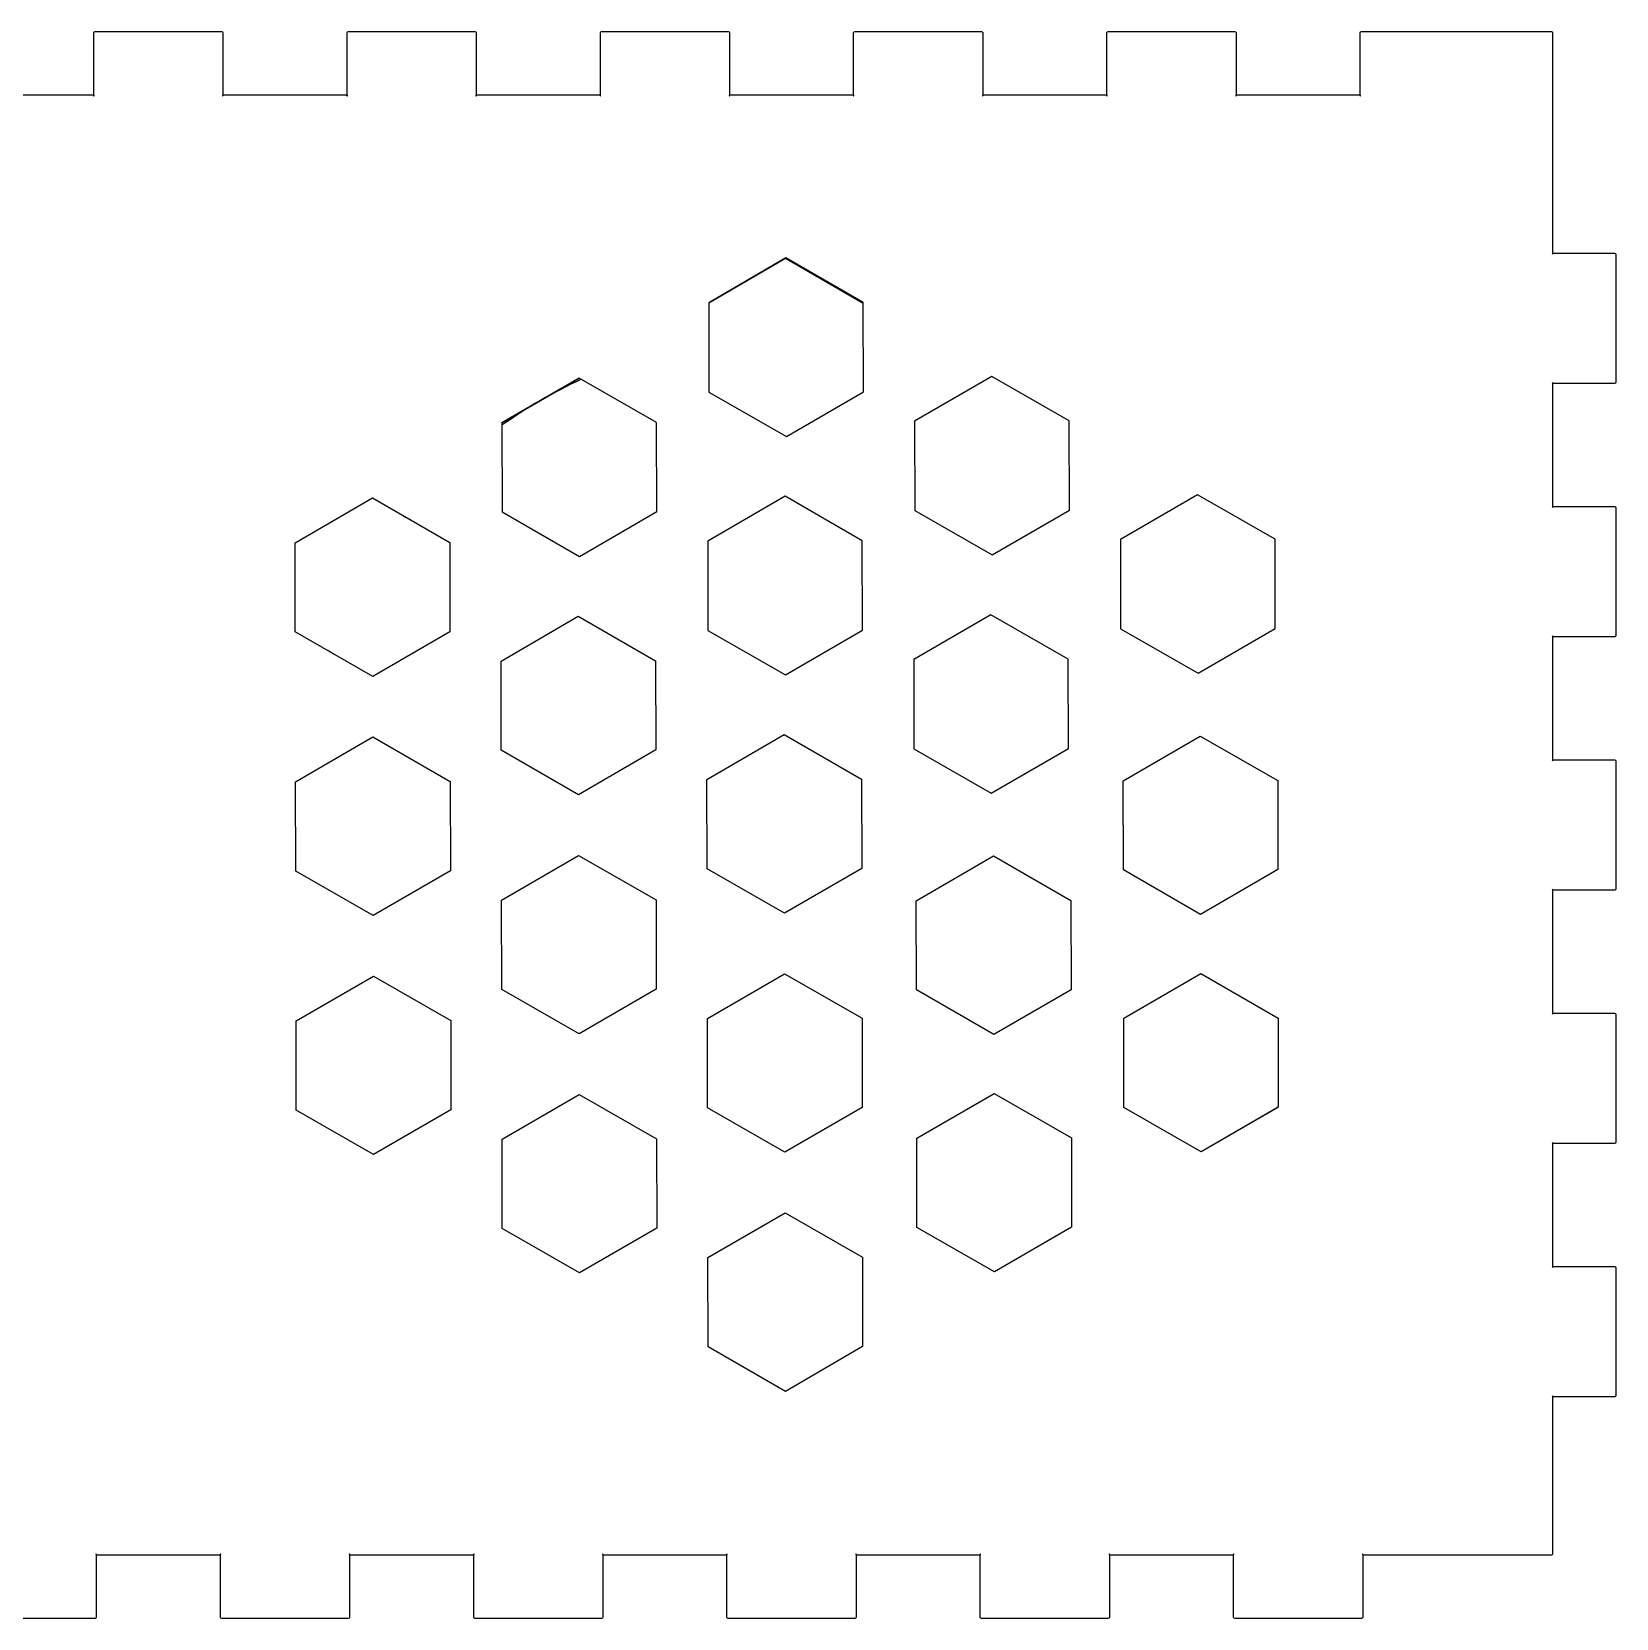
# Model space of a CAD drawing. Header units: millimetres. Extents: x 10 to 620, y 8 to 435.
# Drawn here: x 412.3 to 512.4, y 22.2 to 122.4 of the extents above; entities that cross this region are included whole.
import ezdxf

# ---------------------------------------------------------------- set-up
doc = ezdxf.new("R2010")
doc.units = ezdxf.units.MM
doc.linetypes.add('CENTERX2', pattern=[20.32, 12.7, -2.54, 2.54, -2.54])

msp = doc.modelspace()

# ---------------------------------------------------------------- linework, layer by layer
at = {"color": 7, "linetype": 'Continuous'}
for p, q in [((416.23, 122.37), (416.2, 122.32)), ((416.23, 122.37), (416.2, 122.32)), ((416.2, 122.32), (416.2, 122.3)), ((416.2, 122.32), (416.2, 122.3)), ((416.2, 122.3), (416.2, 118.4)), ((416.2, 122.3), (416.2, 118.4)), ((416.28, 122.4), (416.23, 122.37)), ((416.28, 122.4), (416.23, 122.37)), ((416.3, 122.4), (416.28, 122.4)), ((416.3, 122.4), (416.28, 122.4)), ((424.3, 122.4), (416.3, 122.4)), ((424.3, 122.4), (416.3, 122.4)), ((424.32, 122.4), (424.3, 122.4)), ((424.32, 122.4), (424.3, 122.4)), ((424.37, 122.37), (424.32, 122.4)), ((424.37, 122.37), (424.32, 122.4)), ((424.4, 122.32), (424.37, 122.37)), ((424.4, 122.32), (424.37, 122.37)), ((424.4, 122.3), (424.4, 122.32)), ((424.4, 122.3), (424.4, 122.32)), ((424.4, 118.4), (424.4, 122.3)), ((424.4, 118.4), (424.4, 122.3)), ((432.23, 122.37), (432.2, 122.32)), ((432.23, 122.37), (432.2, 122.32)), ((432.2, 122.32), (432.2, 122.3)), ((432.2, 122.32), (432.2, 122.3)), ((432.2, 122.3), (432.2, 118.4)), ((432.2, 122.3), (432.2, 118.4)), ((432.28, 122.4), (432.23, 122.37)), ((432.28, 122.4), (432.23, 122.37)), ((432.3, 122.4), (432.28, 122.4)), ((432.3, 122.4), (432.28, 122.4)), ((440.3, 122.4), (432.3, 122.4)), ((440.3, 122.4), (432.3, 122.4)), ((440.32, 122.4), (440.3, 122.4)), ((440.32, 122.4), (440.3, 122.4)), ((440.37, 122.37), (440.32, 122.4)), ((440.37, 122.37), (440.32, 122.4)), ((440.4, 122.32), (440.37, 122.37)), ((440.4, 122.32), (440.37, 122.37)), ((440.4, 122.3), (440.4, 122.32)), ((440.4, 122.3), (440.4, 122.32)), ((440.4, 118.4), (440.4, 122.3)), ((440.4, 118.4), (440.4, 122.3)), ((448.23, 122.37), (448.2, 122.32)), ((448.23, 122.37), (448.2, 122.32)), ((448.2, 122.32), (448.2, 122.3)), ((448.2, 122.32), (448.2, 122.3)), ((448.2, 122.3), (448.2, 118.4)), ((448.2, 122.3), (448.2, 118.4)), ((448.28, 122.4), (448.23, 122.37)), ((448.28, 122.4), (448.23, 122.37)), ((448.3, 122.4), (448.28, 122.4)), ((448.3, 122.4), (448.28, 122.4)), ((456.3, 122.4), (448.3, 122.4)), ((456.3, 122.4), (448.3, 122.4)), ((456.32, 122.4), (456.3, 122.4)), ((456.32, 122.4), (456.3, 122.4)), ((456.37, 122.37), (456.32, 122.4)), ((456.37, 122.37), (456.32, 122.4)), ((456.4, 122.32), (456.37, 122.37)), ((456.4, 122.32), (456.37, 122.37)), ((456.4, 122.3), (456.4, 122.32)), ((456.4, 122.3), (456.4, 122.32)), ((456.4, 118.4), (456.4, 122.3)), ((456.4, 118.4), (456.4, 122.3)), ((464.23, 122.37), (464.2, 122.32)), ((464.23, 122.37), (464.2, 122.32)), ((464.2, 122.32), (464.2, 122.3)), ((464.2, 122.32), (464.2, 122.3)), ((464.2, 122.3), (464.2, 118.4)), ((464.2, 122.3), (464.2, 118.4)), ((464.28, 122.4), (464.23, 122.37)), ((464.28, 122.4), (464.23, 122.37)), ((464.3, 122.4), (464.28, 122.4)), ((464.3, 122.4), (464.28, 122.4)), ((472.3, 122.4), (464.3, 122.4)), ((472.3, 122.4), (464.3, 122.4)), ((472.32, 122.4), (472.3, 122.4)), ((472.32, 122.4), (472.3, 122.4)), ((472.37, 122.37), (472.32, 122.4)), ((472.37, 122.37), (472.32, 122.4)), ((472.4, 122.32), (472.37, 122.37)), ((472.4, 122.32), (472.37, 122.37)), ((472.4, 122.3), (472.4, 122.32)), ((472.4, 122.3), (472.4, 122.32)), ((472.4, 118.4), (472.4, 122.3)), ((472.4, 118.4), (472.4, 122.3)), ((480.23, 122.37), (480.2, 122.32)), ((480.23, 122.37), (480.2, 122.32)), ((480.2, 122.32), (480.2, 122.3)), ((480.2, 122.32), (480.2, 122.3)), ((480.2, 122.3), (480.2, 118.4)), ((480.2, 122.3), (480.2, 118.4)), ((480.28, 122.4), (480.23, 122.37)), ((480.28, 122.4), (480.23, 122.37)), ((480.3, 122.4), (480.28, 122.4)), ((480.3, 122.4), (480.28, 122.4)), ((488.3, 122.4), (480.3, 122.4)), ((488.3, 122.4), (480.3, 122.4)), ((488.31, 122.4), (488.3, 122.4)), ((488.31, 122.4), (488.3, 122.4)), ((488.37, 122.37), (488.31, 122.4)), ((488.37, 122.37), (488.31, 122.4)), ((488.4, 122.32), (488.37, 122.37)), ((488.4, 122.32), (488.37, 122.37)), ((488.4, 122.3), (488.4, 122.32)), ((488.4, 122.3), (488.4, 122.32)), ((488.4, 118.4), (488.4, 122.3)), ((488.4, 118.4), (488.4, 122.3)), ((496.23, 122.37), (496.2, 122.32)), ((496.23, 122.37), (496.2, 122.32)), ((496.2, 122.32), (496.2, 122.3)), ((496.2, 122.32), (496.2, 122.3)), ((496.2, 122.3), (496.2, 118.4)), ((496.2, 122.3), (496.2, 118.4)), ((496.28, 122.4), (496.23, 122.37)), ((496.28, 122.4), (496.23, 122.37)), ((496.3, 122.4), (496.28, 122.4)), ((496.3, 122.4), (496.28, 122.4)), ((508.3, 122.4), (496.3, 122.4)), ((508.3, 122.4), (496.3, 122.4)), ((508.32, 122.4), (508.3, 122.4)), ((508.32, 122.4), (508.3, 122.4)), ((508.37, 122.37), (508.32, 122.4)), ((508.37, 122.37), (508.32, 122.4)), ((508.4, 122.32), (508.37, 122.37)), ((508.4, 122.32), (508.37, 122.37)), ((508.4, 122.3), (508.4, 122.32)), ((508.4, 122.3), (508.4, 122.32)), ((508.4, 118.3), (508.4, 122.3)), ((508.4, 118.3), (508.4, 122.3)), ((416.2, 118.4), (408.4, 118.4)), ((416.2, 118.4), (408.4, 118.4)), ((416.2, 118.4), (416.2, 118.39)), ((416.21, 118.4), (416.2, 118.4)), ((416.2, 118.4), (416.2, 118.39)), ((416.21, 118.4), (416.2, 118.4)), ((416.2, 118.39), (416.21, 118.36)), ((416.2, 118.39), (416.21, 118.36)), ((416.24, 118.39), (416.21, 118.4)), ((416.24, 118.39), (416.21, 118.4)), ((416.21, 118.36), (416.24, 118.36)), ((416.21, 118.36), (416.24, 118.36)), ((416.24, 118.36), (416.24, 118.39)), ((416.24, 118.36), (416.24, 118.39)), ((424.39, 118.4), (424.36, 118.39)), ((424.39, 118.4), (424.36, 118.39)), ((424.36, 118.39), (424.36, 118.36)), ((424.36, 118.39), (424.36, 118.36)), ((424.36, 118.36), (424.38, 118.36)), ((424.36, 118.36), (424.38, 118.36)), ((424.38, 118.36), (424.4, 118.39)), ((424.38, 118.36), (424.4, 118.39)), ((424.4, 118.4), (424.39, 118.4)), ((424.4, 118.4), (424.39, 118.4)), ((432.2, 118.4), (424.4, 118.4)), ((424.4, 118.39), (424.4, 118.4)), ((432.2, 118.4), (424.4, 118.4)), ((424.4, 118.39), (424.4, 118.4)), ((432.2, 118.4), (432.2, 118.39)), ((432.21, 118.4), (432.2, 118.4)), ((432.2, 118.4), (432.2, 118.39)), ((432.21, 118.4), (432.2, 118.4)), ((432.2, 118.39), (432.21, 118.36)), ((432.2, 118.39), (432.21, 118.36)), ((432.24, 118.39), (432.21, 118.4)), ((432.24, 118.39), (432.21, 118.4)), ((432.21, 118.36), (432.24, 118.36)), ((432.21, 118.36), (432.24, 118.36)), ((432.24, 118.36), (432.24, 118.39)), ((432.24, 118.36), (432.24, 118.39)), ((440.39, 118.4), (440.36, 118.39)), ((440.39, 118.4), (440.36, 118.39)), ((440.36, 118.39), (440.36, 118.36)), ((440.36, 118.39), (440.36, 118.36)), ((440.36, 118.36), (440.39, 118.36)), ((440.36, 118.36), (440.39, 118.36)), ((440.4, 118.4), (440.39, 118.4)), ((440.4, 118.4), (440.39, 118.4)), ((440.39, 118.36), (440.4, 118.39)), ((440.39, 118.36), (440.4, 118.39)), ((448.2, 118.4), (440.4, 118.4)), ((440.4, 118.39), (440.4, 118.4)), ((448.2, 118.4), (440.4, 118.4)), ((440.4, 118.39), (440.4, 118.4)), ((448.2, 118.4), (448.2, 118.39)), ((448.21, 118.4), (448.2, 118.4)), ((448.2, 118.4), (448.2, 118.39)), ((448.21, 118.4), (448.2, 118.4)), ((448.2, 118.39), (448.21, 118.36)), ((448.2, 118.39), (448.21, 118.36)), ((448.24, 118.39), (448.21, 118.4)), ((448.24, 118.39), (448.21, 118.4)), ((448.21, 118.36), (448.24, 118.36)), ((448.21, 118.36), (448.24, 118.36)), ((448.24, 118.36), (448.24, 118.39)), ((448.24, 118.36), (448.24, 118.39)), ((456.39, 118.4), (456.36, 118.39)), ((456.39, 118.4), (456.36, 118.39)), ((456.36, 118.39), (456.36, 118.36)), ((456.36, 118.39), (456.36, 118.36)), ((456.36, 118.36), (456.38, 118.36)), ((456.36, 118.36), (456.38, 118.36)), ((456.38, 118.36), (456.4, 118.39)), ((456.38, 118.36), (456.4, 118.39)), ((456.4, 118.4), (456.39, 118.4)), ((456.4, 118.4), (456.39, 118.4)), ((464.2, 118.4), (456.4, 118.4)), ((456.4, 118.39), (456.4, 118.4)), ((464.2, 118.4), (456.4, 118.4)), ((456.4, 118.39), (456.4, 118.4)), ((464.2, 118.4), (464.2, 118.39)), ((464.21, 118.4), (464.2, 118.4)), ((464.2, 118.4), (464.2, 118.39)), ((464.21, 118.4), (464.2, 118.4)), ((464.2, 118.39), (464.21, 118.36)), ((464.2, 118.39), (464.21, 118.36)), ((464.24, 118.39), (464.21, 118.4)), ((464.24, 118.39), (464.21, 118.4)), ((464.21, 118.36), (464.24, 118.36)), ((464.21, 118.36), (464.24, 118.36)), ((464.24, 118.36), (464.24, 118.39)), ((464.24, 118.36), (464.24, 118.39)), ((472.39, 118.4), (472.36, 118.39)), ((472.39, 118.4), (472.36, 118.39)), ((472.36, 118.39), (472.36, 118.36)), ((472.36, 118.39), (472.36, 118.36)), ((472.36, 118.36), (472.38, 118.36)), ((472.36, 118.36), (472.38, 118.36)), ((472.38, 118.36), (472.4, 118.39)), ((472.38, 118.36), (472.4, 118.39)), ((472.4, 118.4), (472.39, 118.4)), ((472.4, 118.4), (472.39, 118.4)), ((480.2, 118.4), (472.4, 118.4)), ((472.4, 118.39), (472.4, 118.4)), ((480.2, 118.4), (472.4, 118.4)), ((472.4, 118.39), (472.4, 118.4)), ((480.2, 118.4), (480.2, 118.39)), ((480.21, 118.4), (480.2, 118.4)), ((480.2, 118.4), (480.2, 118.39)), ((480.21, 118.4), (480.2, 118.4)), ((480.2, 118.39), (480.21, 118.36)), ((480.2, 118.39), (480.21, 118.36)), ((480.24, 118.39), (480.21, 118.4)), ((480.24, 118.39), (480.21, 118.4)), ((480.21, 118.36), (480.24, 118.36)), ((480.21, 118.36), (480.24, 118.36)), ((480.24, 118.36), (480.24, 118.39)), ((480.24, 118.36), (480.24, 118.39)), ((488.39, 118.4), (488.36, 118.39)), ((488.39, 118.4), (488.36, 118.39)), ((488.36, 118.39), (488.36, 118.36)), ((488.36, 118.39), (488.36, 118.36)), ((488.36, 118.36), (488.39, 118.36)), ((488.36, 118.36), (488.39, 118.36)), ((488.4, 118.4), (488.39, 118.4)), ((488.4, 118.4), (488.39, 118.4)), ((488.39, 118.36), (488.4, 118.39)), ((488.39, 118.36), (488.4, 118.39)), ((496.2, 118.4), (488.4, 118.4)), ((488.4, 118.39), (488.4, 118.4)), ((496.2, 118.4), (488.4, 118.4)), ((488.4, 118.39), (488.4, 118.4)), ((496.2, 118.4), (496.2, 118.39)), ((496.21, 118.4), (496.2, 118.4)), ((496.2, 118.4), (496.2, 118.39)), ((496.21, 118.4), (496.2, 118.4)), ((496.2, 118.39), (496.21, 118.36)), ((496.2, 118.39), (496.21, 118.36)), ((496.24, 118.39), (496.21, 118.4)), ((496.24, 118.39), (496.21, 118.4)), ((496.21, 118.36), (496.24, 118.36)), ((496.21, 118.36), (496.24, 118.36)), ((496.24, 118.36), (496.24, 118.39)), ((496.24, 118.36), (496.24, 118.39)), ((508.4, 108.4), (508.4, 118.3)), ((508.4, 108.4), (508.4, 118.3)), ((508.39, 108.4), (508.36, 108.39)), ((508.39, 108.4), (508.36, 108.39)), ((508.36, 108.39), (508.36, 108.36)), ((508.36, 108.39), (508.36, 108.36)), ((508.36, 108.36), (508.38, 108.36)), ((508.36, 108.36), (508.38, 108.36)), ((508.38, 108.36), (508.4, 108.39)), ((508.38, 108.36), (508.4, 108.39)), ((508.4, 108.4), (508.39, 108.4)), ((508.4, 108.4), (508.39, 108.4)), ((512.3, 108.4), (508.4, 108.4)), ((508.4, 108.39), (508.4, 108.4)), ((512.3, 108.4), (508.4, 108.4)), ((508.4, 108.39), (508.4, 108.4)), ((512.31, 108.4), (512.3, 108.4)), ((512.31, 108.4), (512.3, 108.4)), ((512.37, 108.37), (512.31, 108.4)), ((512.37, 108.37), (512.31, 108.4)), ((512.4, 108.32), (512.37, 108.37)), ((512.4, 108.32), (512.37, 108.37)), ((512.4, 108.3), (512.4, 108.32)), ((512.4, 108.3), (512.4, 108.32)), ((512.4, 100.3), (512.4, 108.3)), ((512.4, 100.3), (512.4, 108.3)), ((459.94, 108.11), (455.07, 105.28)), ((455.07, 105.28), (459.91, 108.09)), ((459.91, 108.09), (464.83, 105.26)), ((464.83, 105.3), (459.94, 108.11)), ((455.07, 105.28), (455.08, 99.64)), ((464.84, 99.66), (464.83, 105.3)), ((442, 97.7), (446.88, 100.53)), ((446.88, 100.53), (442, 97.7)), ((451.77, 97.72), (446.88, 100.53)), ((472.95, 100.63), (468.07, 97.81)), ((477.84, 97.82), (472.95, 100.63)), ((508.38, 100.24), (508.36, 100.24)), ((508.36, 100.24), (508.36, 100.22)), ((508.38, 100.24), (508.36, 100.24)), ((508.36, 100.24), (508.36, 100.22)), ((508.36, 100.22), (508.39, 100.2)), ((508.36, 100.22), (508.39, 100.2)), ((508.4, 100.21), (508.38, 100.24)), ((508.4, 100.21), (508.38, 100.24)), ((508.39, 100.2), (508.4, 100.2)), ((508.39, 100.2), (508.4, 100.2)), ((508.4, 100.2), (508.4, 100.21)), ((508.4, 100.2), (508.4, 100.21)), ((508.4, 92.4), (508.4, 100.2)), ((508.4, 100.2), (512.3, 100.2)), ((508.4, 92.4), (508.4, 100.2)), ((508.4, 100.2), (512.3, 100.2)), ((512.3, 100.2), (512.31, 100.2)), ((512.3, 100.2), (512.31, 100.2)), ((512.31, 100.2), (512.37, 100.23)), ((512.31, 100.2), (512.37, 100.23)), ((512.37, 100.23), (512.4, 100.28)), ((512.37, 100.23), (512.4, 100.28)), ((512.4, 100.28), (512.4, 100.3)), ((512.4, 100.28), (512.4, 100.3)), ((455.08, 99.64), (459.97, 96.83)), ((459.97, 96.83), (464.84, 99.66)), ((442, 97.7), (442.02, 92.07)), ((451.78, 92.09), (451.77, 97.72)), ((468.07, 97.81), (468.08, 92.17)), ((477.85, 92.19), (477.84, 97.82)), ((428.94, 90.13), (433.82, 92.96)), ((428.94, 90.13), (433.82, 92.96)), ((433.82, 92.96), (438.71, 90.15)), ((459.89, 93.06), (455.01, 90.23)), ((464.77, 90.25), (459.89, 93.06)), ((472.97, 89.36), (477.85, 92.19)), ((485.95, 93.16), (481.08, 90.33)), ((490.84, 90.35), (485.95, 93.16)), ((508.39, 92.4), (508.36, 92.39)), ((508.39, 92.4), (508.36, 92.39)), ((508.36, 92.39), (508.36, 92.36)), ((508.36, 92.39), (508.36, 92.36)), ((508.36, 92.36), (508.38, 92.36)), ((508.36, 92.36), (508.38, 92.36)), ((508.38, 92.36), (508.4, 92.39)), ((508.38, 92.36), (508.4, 92.39)), ((508.4, 92.4), (508.39, 92.4)), ((508.4, 92.4), (508.39, 92.4)), ((512.3, 92.4), (508.4, 92.4)), ((508.4, 92.39), (508.4, 92.4)), ((512.3, 92.4), (508.4, 92.4)), ((508.4, 92.39), (508.4, 92.4)), ((512.31, 92.4), (512.3, 92.4)), ((512.31, 92.4), (512.3, 92.4)), ((512.37, 92.37), (512.31, 92.4)), ((512.37, 92.37), (512.31, 92.4)), ((512.4, 92.32), (512.37, 92.37)), ((512.4, 92.32), (512.37, 92.37)), ((512.4, 92.3), (512.4, 92.32)), ((512.4, 92.3), (512.4, 92.32)), ((512.4, 84.3), (512.4, 92.3)), ((512.4, 84.3), (512.4, 92.3)), ((442.02, 92.07), (446.9, 89.26)), ((446.9, 89.26), (451.78, 92.09)), ((468.08, 92.17), (472.97, 89.36)), ((455.01, 90.23), (455.02, 84.59)), ((464.78, 84.61), (464.77, 90.25)), ((481.08, 90.33), (481.09, 84.69)), ((490.85, 84.71), (490.84, 90.35)), ((428.95, 84.49), (428.94, 90.13)), ((428.95, 84.49), (428.94, 90.13)), ((438.71, 90.15), (438.72, 84.51)), ((441.95, 82.65), (446.82, 85.48)), ((446.82, 85.48), (451.71, 82.67)), ((472.89, 85.58), (468.02, 82.76)), ((477.78, 82.77), (472.89, 85.58)), ((433.84, 81.68), (428.95, 84.49)), ((438.72, 84.51), (433.84, 81.68)), ((455.02, 84.59), (459.91, 81.78)), ((459.91, 81.78), (464.78, 84.61)), ((481.09, 84.69), (485.98, 81.89)), ((485.98, 81.89), (490.85, 84.71)), ((508.38, 84.24), (508.36, 84.24)), ((508.36, 84.24), (508.36, 84.21)), ((508.38, 84.24), (508.36, 84.24)), ((508.36, 84.24), (508.36, 84.21)), ((508.36, 84.21), (508.39, 84.2)), ((508.36, 84.21), (508.39, 84.2)), ((508.4, 84.21), (508.38, 84.24)), ((508.4, 84.21), (508.38, 84.24)), ((508.39, 84.2), (508.4, 84.2)), ((508.39, 84.2), (508.4, 84.2)), ((508.4, 84.2), (508.4, 84.21)), ((508.4, 84.2), (508.4, 84.21)), ((508.4, 76.4), (508.4, 84.2)), ((508.4, 84.2), (512.3, 84.2)), ((508.4, 76.4), (508.4, 84.2)), ((508.4, 84.2), (512.3, 84.2)), ((512.3, 84.2), (512.31, 84.2)), ((512.3, 84.2), (512.31, 84.2)), ((512.31, 84.2), (512.37, 84.23)), ((512.31, 84.2), (512.37, 84.23)), ((512.37, 84.23), (512.4, 84.28)), ((512.37, 84.23), (512.4, 84.28)), ((512.4, 84.28), (512.4, 84.3)), ((512.4, 84.28), (512.4, 84.3)), ((441.96, 77.02), (441.95, 82.65)), ((451.71, 82.67), (451.72, 77.04)), ((468.02, 82.76), (468.03, 77.12)), ((477.79, 77.14), (477.78, 82.77)), ((428.97, 75.03), (433.85, 77.86)), ((433.85, 77.86), (438.74, 75.05)), ((454.95, 75.18), (459.83, 78.01)), ((459.83, 78.01), (464.72, 75.2)), ((481.25, 75.09), (486.12, 77.92)), ((486.12, 77.92), (491.01, 75.11)), ((446.85, 74.21), (441.96, 77.02)), ((451.72, 77.04), (446.85, 74.21)), ((468.03, 77.12), (472.91, 74.31)), ((472.91, 74.31), (477.79, 77.14)), ((508.39, 76.4), (508.36, 76.39)), ((508.39, 76.4), (508.36, 76.39)), ((508.36, 76.39), (508.36, 76.36)), ((508.36, 76.39), (508.36, 76.36)), ((508.36, 76.36), (508.38, 76.36)), ((508.36, 76.36), (508.38, 76.36)), ((508.38, 76.36), (508.4, 76.39)), ((508.38, 76.36), (508.4, 76.39)), ((508.4, 76.4), (508.39, 76.4)), ((508.4, 76.4), (508.39, 76.4)), ((512.3, 76.4), (508.4, 76.4)), ((508.4, 76.39), (508.4, 76.4)), ((512.3, 76.4), (508.4, 76.4)), ((508.4, 76.39), (508.4, 76.4)), ((512.31, 76.4), (512.3, 76.4)), ((512.31, 76.4), (512.3, 76.4)), ((512.37, 76.37), (512.31, 76.4)), ((512.37, 76.37), (512.31, 76.4)), ((512.4, 76.32), (512.37, 76.37)), ((512.4, 76.32), (512.37, 76.37)), ((512.4, 76.3), (512.4, 76.32)), ((512.4, 76.3), (512.4, 76.32)), ((512.4, 68.3), (512.4, 76.3)), ((512.4, 68.3), (512.4, 76.3)), ((454.96, 69.54), (454.95, 75.18)), ((464.72, 75.2), (464.73, 69.56)), ((428.98, 69.39), (428.97, 75.03)), ((428.98, 69.39), (428.97, 75.03)), ((438.74, 75.05), (438.75, 69.41)), ((481.26, 69.46), (481.25, 75.09)), ((491.01, 75.11), (491.02, 69.48)), ((441.98, 67.55), (446.85, 70.38)), ((446.85, 70.38), (451.74, 67.57)), ((468.18, 67.52), (473.06, 70.35)), ((473.06, 70.35), (477.95, 67.54)), ((433.87, 66.58), (428.98, 69.39)), ((438.75, 69.41), (433.87, 66.58)), ((459.85, 66.73), (454.96, 69.54)), ((464.73, 69.56), (459.85, 66.73)), ((486.14, 66.65), (481.26, 69.46)), ((491.02, 69.48), (486.14, 66.65)), ((508.38, 68.24), (508.36, 68.24)), ((508.36, 68.24), (508.36, 68.22)), ((508.38, 68.24), (508.36, 68.24)), ((508.36, 68.24), (508.36, 68.22)), ((508.36, 68.22), (508.39, 68.2)), ((508.36, 68.22), (508.39, 68.2)), ((508.4, 68.21), (508.38, 68.24)), ((508.4, 68.21), (508.38, 68.24)), ((508.39, 68.2), (508.4, 68.2)), ((508.39, 68.2), (508.4, 68.2)), ((508.4, 68.2), (508.4, 68.21)), ((508.4, 68.2), (508.4, 68.21)), ((508.4, 60.4), (508.4, 68.2)), ((508.4, 68.2), (512.3, 68.2)), ((508.4, 60.4), (508.4, 68.2)), ((508.4, 68.2), (512.3, 68.2)), ((512.3, 68.2), (512.31, 68.2)), ((512.3, 68.2), (512.31, 68.2)), ((512.31, 68.2), (512.37, 68.23)), ((512.31, 68.2), (512.37, 68.23)), ((512.37, 68.23), (512.4, 68.28)), ((512.37, 68.23), (512.4, 68.28)), ((512.4, 68.28), (512.4, 68.3)), ((512.4, 68.28), (512.4, 68.3)), ((441.99, 61.92), (441.98, 67.55)), ((451.74, 67.57), (451.75, 61.94)), ((468.19, 61.88), (468.18, 67.52)), ((477.95, 67.54), (477.96, 61.9)), ((429, 59.93), (433.88, 62.76)), ((433.88, 62.76), (438.77, 59.95)), ((454.98, 60.08), (459.86, 62.91)), ((459.86, 62.91), (464.75, 60.1)), ((481.28, 60.09), (486.15, 62.92)), ((486.15, 62.92), (491.04, 60.11)), ((446.88, 59.11), (441.99, 61.92)), ((451.75, 61.94), (446.88, 59.11)), ((473.08, 59.07), (468.19, 61.88)), ((477.96, 61.9), (473.08, 59.07)), ((508.39, 60.4), (508.36, 60.39)), ((508.39, 60.4), (508.36, 60.39)), ((508.36, 60.39), (508.36, 60.36)), ((508.36, 60.39), (508.36, 60.36)), ((508.36, 60.36), (508.38, 60.36)), ((508.36, 60.36), (508.38, 60.36)), ((508.38, 60.36), (508.4, 60.39)), ((508.38, 60.36), (508.4, 60.39)), ((508.4, 60.4), (508.39, 60.4)), ((508.4, 60.4), (508.39, 60.4)), ((512.3, 60.4), (508.4, 60.4)), ((508.4, 60.39), (508.4, 60.4)), ((512.3, 60.4), (508.4, 60.4)), ((508.4, 60.39), (508.4, 60.4)), ((512.31, 60.4), (512.3, 60.4)), ((512.31, 60.4), (512.3, 60.4)), ((512.37, 60.37), (512.31, 60.4)), ((512.37, 60.37), (512.31, 60.4)), ((512.4, 60.32), (512.37, 60.37)), ((512.4, 60.32), (512.37, 60.37)), ((512.4, 60.3), (512.4, 60.32)), ((512.4, 60.3), (512.4, 60.32)), ((512.4, 52.3), (512.4, 60.3)), ((512.4, 52.3), (512.4, 60.3)), ((429.01, 54.29), (429, 59.93)), ((429.01, 54.33), (429, 59.93)), ((438.77, 59.95), (438.78, 54.31)), ((454.99, 54.44), (454.98, 60.08)), ((464.75, 60.1), (464.76, 54.46)), ((481.29, 54.46), (481.28, 60.09)), ((491.04, 60.11), (491.05, 54.48)), ((442.01, 52.45), (446.88, 55.28)), ((446.88, 55.28), (451.77, 52.47)), ((468.21, 52.52), (473.09, 55.35)), ((473.09, 55.35), (477.98, 52.54)), ((433.9, 51.48), (429.01, 54.29)), ((438.78, 54.31), (433.9, 51.48)), ((459.88, 51.63), (454.99, 54.44)), ((464.76, 54.46), (459.88, 51.63)), ((486.17, 51.65), (481.29, 54.46)), ((491.05, 54.48), (486.17, 51.65)), ((491.01, 54.46), (486.17, 51.65)), ((442.02, 46.82), (442.01, 52.45)), ((451.77, 52.47), (451.78, 46.84)), ((468.22, 46.88), (468.21, 52.52)), ((477.98, 52.54), (477.99, 46.9)), ((508.38, 52.24), (508.36, 52.24)), ((508.36, 52.24), (508.36, 52.22)), ((508.38, 52.24), (508.36, 52.24)), ((508.36, 52.24), (508.36, 52.22)), ((508.36, 52.22), (508.39, 52.2)), ((508.36, 52.22), (508.39, 52.2)), ((508.4, 52.21), (508.38, 52.24)), ((508.4, 52.21), (508.38, 52.24)), ((508.39, 52.2), (508.4, 52.2)), ((508.39, 52.2), (508.4, 52.2)), ((508.4, 52.2), (508.4, 52.21)), ((508.4, 52.2), (508.4, 52.21)), ((508.4, 44.4), (508.4, 52.2)), ((508.4, 52.2), (512.3, 52.2)), ((508.4, 44.4), (508.4, 52.2)), ((508.4, 52.2), (512.3, 52.2)), ((512.3, 52.2), (512.31, 52.2)), ((512.3, 52.2), (512.31, 52.2)), ((512.31, 52.2), (512.37, 52.23)), ((512.31, 52.2), (512.37, 52.23)), ((512.37, 52.23), (512.4, 52.28)), ((512.37, 52.23), (512.4, 52.28)), ((512.4, 52.28), (512.4, 52.3)), ((512.4, 52.28), (512.4, 52.3)), ((455.01, 44.98), (459.89, 47.81)), ((459.89, 47.81), (464.78, 45)), ((446.91, 44.01), (442.02, 46.82)), ((451.78, 46.84), (446.91, 44.01)), ((473.11, 44.07), (468.22, 46.88)), ((477.99, 46.9), (473.11, 44.07)), ((477.99, 46.9), (473.11, 44.07)), ((455.03, 39.34), (455.01, 44.98)), ((464.78, 45), (464.79, 39.36)), ((508.39, 44.4), (508.36, 44.39)), ((508.39, 44.4), (508.36, 44.39)), ((508.36, 44.39), (508.36, 44.36)), ((508.36, 44.39), (508.36, 44.36)), ((508.36, 44.36), (508.38, 44.36)), ((508.36, 44.36), (508.38, 44.36)), ((508.38, 44.36), (508.4, 44.39)), ((508.38, 44.36), (508.4, 44.39)), ((508.4, 44.4), (508.39, 44.4)), ((508.4, 44.4), (508.39, 44.4)), ((512.3, 44.4), (508.4, 44.4)), ((508.4, 44.39), (508.4, 44.4)), ((512.3, 44.4), (508.4, 44.4)), ((508.4, 44.39), (508.4, 44.4)), ((512.31, 44.4), (512.3, 44.4)), ((512.31, 44.4), (512.3, 44.4)), ((512.37, 44.37), (512.31, 44.4)), ((512.37, 44.37), (512.31, 44.4)), ((512.4, 44.32), (512.37, 44.37)), ((512.4, 44.32), (512.37, 44.37)), ((512.4, 44.3), (512.4, 44.32)), ((512.4, 44.3), (512.4, 44.32)), ((512.4, 36.3), (512.4, 44.3)), ((512.4, 36.3), (512.4, 44.3)), ((459.91, 36.53), (455.03, 39.34)), ((464.79, 39.36), (459.91, 36.53)), ((508.38, 36.24), (508.36, 36.24)), ((508.36, 36.24), (508.36, 36.21)), ((508.38, 36.24), (508.36, 36.24)), ((508.36, 36.24), (508.36, 36.21)), ((508.36, 36.21), (508.39, 36.2)), ((508.36, 36.21), (508.39, 36.2)), ((508.4, 36.21), (508.38, 36.24)), ((508.4, 36.21), (508.38, 36.24)), ((508.39, 36.2), (508.4, 36.2)), ((508.39, 36.2), (508.4, 36.2)), ((508.4, 36.2), (508.4, 36.21)), ((508.4, 36.2), (508.4, 36.21)), ((508.4, 26.3), (508.4, 36.2)), ((508.4, 36.2), (512.3, 36.2)), ((508.4, 26.3), (508.4, 36.2)), ((508.4, 36.2), (512.3, 36.2)), ((512.3, 36.2), (512.31, 36.2)), ((512.3, 36.2), (512.31, 36.2)), ((512.31, 36.2), (512.37, 36.23)), ((512.31, 36.2), (512.37, 36.23)), ((512.37, 36.23), (512.4, 36.28)), ((512.37, 36.23), (512.4, 36.28)), ((512.4, 36.28), (512.4, 36.3)), ((512.4, 36.28), (512.4, 36.3)), ((416.38, 26.24), (416.36, 26.24)), ((416.36, 26.24), (416.36, 26.22)), ((416.38, 26.24), (416.36, 26.24)), ((416.36, 26.24), (416.36, 26.22)), ((416.36, 26.22), (416.39, 26.2)), ((416.36, 26.22), (416.39, 26.2)), ((416.4, 26.21), (416.38, 26.24)), ((416.4, 26.21), (416.38, 26.24)), ((416.39, 26.2), (416.4, 26.2)), ((416.39, 26.2), (416.4, 26.2)), ((416.4, 26.2), (416.4, 26.21)), ((416.4, 26.2), (416.4, 26.21)), ((416.4, 22.3), (416.4, 26.2)), ((416.4, 26.2), (424.2, 26.2)), ((416.4, 22.3), (416.4, 26.2)), ((416.4, 26.2), (424.2, 26.2)), ((424.21, 26.24), (424.2, 26.21)), ((424.21, 26.24), (424.2, 26.21)), ((424.2, 26.21), (424.2, 26.2)), ((424.2, 26.21), (424.2, 26.2)), ((424.2, 26.2), (424.21, 26.2)), ((424.2, 26.2), (424.2, 22.3)), ((424.2, 26.2), (424.2, 22.3)), ((424.2, 26.2), (424.21, 26.2)), ((424.24, 26.24), (424.21, 26.24)), ((424.24, 26.24), (424.21, 26.24)), ((424.21, 26.2), (424.24, 26.22)), ((424.21, 26.2), (424.24, 26.22)), ((424.24, 26.22), (424.24, 26.24)), ((424.24, 26.22), (424.24, 26.24)), ((432.39, 26.24), (432.36, 26.24)), ((432.36, 26.24), (432.36, 26.22)), ((432.39, 26.24), (432.36, 26.24)), ((432.36, 26.24), (432.36, 26.22)), ((432.36, 26.22), (432.39, 26.2)), ((432.36, 26.22), (432.39, 26.2)), ((432.4, 26.21), (432.39, 26.24)), ((432.4, 26.21), (432.39, 26.24)), ((432.39, 26.2), (432.4, 26.2)), ((432.39, 26.2), (432.4, 26.2)), ((432.4, 26.2), (432.4, 26.21)), ((432.4, 26.2), (432.4, 26.21)), ((432.4, 22.3), (432.4, 26.2)), ((432.4, 26.2), (440.2, 26.2)), ((432.4, 22.3), (432.4, 26.2)), ((432.4, 26.2), (440.2, 26.2)), ((440.21, 26.24), (440.2, 26.21)), ((440.21, 26.24), (440.2, 26.21)), ((440.2, 26.21), (440.2, 26.2)), ((440.2, 26.21), (440.2, 26.2)), ((440.2, 26.2), (440.21, 26.2)), ((440.2, 26.2), (440.2, 22.3)), ((440.2, 26.2), (440.2, 22.3)), ((440.2, 26.2), (440.21, 26.2)), ((440.24, 26.24), (440.21, 26.24)), ((440.24, 26.24), (440.21, 26.24)), ((440.21, 26.2), (440.24, 26.22)), ((440.21, 26.2), (440.24, 26.22)), ((440.24, 26.22), (440.24, 26.24)), ((440.24, 26.22), (440.24, 26.24)), ((448.38, 26.24), (448.36, 26.24)), ((448.36, 26.24), (448.36, 26.22)), ((448.38, 26.24), (448.36, 26.24)), ((448.36, 26.24), (448.36, 26.22)), ((448.36, 26.22), (448.39, 26.2)), ((448.36, 26.22), (448.39, 26.2)), ((448.4, 26.21), (448.38, 26.24)), ((448.4, 26.21), (448.38, 26.24)), ((448.39, 26.2), (448.4, 26.2)), ((448.39, 26.2), (448.4, 26.2)), ((448.4, 26.2), (448.4, 26.21)), ((448.4, 26.2), (448.4, 26.21)), ((448.4, 22.3), (448.4, 26.2)), ((448.4, 26.2), (456.2, 26.2)), ((448.4, 22.3), (448.4, 26.2)), ((448.4, 26.2), (456.2, 26.2)), ((456.21, 26.24), (456.2, 26.21)), ((456.21, 26.24), (456.2, 26.21)), ((456.2, 26.21), (456.2, 26.2)), ((456.2, 26.21), (456.2, 26.2)), ((456.2, 26.2), (456.21, 26.2)), ((456.2, 26.2), (456.2, 22.3)), ((456.2, 26.2), (456.2, 22.3)), ((456.2, 26.2), (456.21, 26.2)), ((456.24, 26.24), (456.21, 26.24)), ((456.24, 26.24), (456.21, 26.24)), ((456.21, 26.2), (456.24, 26.22)), ((456.21, 26.2), (456.24, 26.22)), ((456.24, 26.22), (456.24, 26.24)), ((456.24, 26.22), (456.24, 26.24)), ((464.39, 26.24), (464.36, 26.24)), ((464.36, 26.24), (464.36, 26.22)), ((464.39, 26.24), (464.36, 26.24)), ((464.36, 26.24), (464.36, 26.22)), ((464.36, 26.22), (464.39, 26.2)), ((464.36, 26.22), (464.39, 26.2)), ((464.4, 26.21), (464.39, 26.24)), ((464.4, 26.21), (464.39, 26.24)), ((464.39, 26.2), (464.4, 26.2)), ((464.39, 26.2), (464.4, 26.2)), ((464.4, 26.2), (464.4, 26.21)), ((464.4, 26.2), (464.4, 26.21)), ((464.4, 22.3), (464.4, 26.2)), ((464.4, 26.2), (472.2, 26.2)), ((464.4, 22.3), (464.4, 26.2)), ((464.4, 26.2), (472.2, 26.2)), ((472.21, 26.24), (472.2, 26.21)), ((472.21, 26.24), (472.2, 26.21)), ((472.2, 26.21), (472.2, 26.2)), ((472.2, 26.21), (472.2, 26.2)), ((472.2, 26.2), (472.21, 26.2)), ((472.2, 26.2), (472.2, 22.3)), ((472.2, 26.2), (472.2, 22.3)), ((472.2, 26.2), (472.21, 26.2)), ((472.24, 26.24), (472.21, 26.24)), ((472.24, 26.24), (472.21, 26.24)), ((472.21, 26.2), (472.24, 26.22)), ((472.21, 26.2), (472.24, 26.22)), ((472.24, 26.22), (472.24, 26.24)), ((472.24, 26.22), (472.24, 26.24)), ((480.38, 26.24), (480.36, 26.24)), ((480.36, 26.24), (480.36, 26.22)), ((480.38, 26.24), (480.36, 26.24)), ((480.36, 26.24), (480.36, 26.22)), ((480.36, 26.22), (480.39, 26.2)), ((480.36, 26.22), (480.39, 26.2)), ((480.4, 26.21), (480.38, 26.24)), ((480.4, 26.21), (480.38, 26.24)), ((480.39, 26.2), (480.4, 26.2)), ((480.39, 26.2), (480.4, 26.2)), ((480.4, 26.2), (480.4, 26.21)), ((480.4, 26.2), (480.4, 26.21)), ((480.4, 22.3), (480.4, 26.2)), ((480.4, 26.2), (488.2, 26.2)), ((480.4, 22.3), (480.4, 26.2)), ((480.4, 26.2), (488.2, 26.2)), ((488.21, 26.24), (488.2, 26.21)), ((488.21, 26.24), (488.2, 26.21)), ((488.2, 26.21), (488.2, 26.2)), ((488.2, 26.21), (488.2, 26.2)), ((488.2, 26.2), (488.21, 26.2)), ((488.2, 26.2), (488.2, 22.3)), ((488.2, 26.2), (488.2, 22.3)), ((488.2, 26.2), (488.21, 26.2)), ((488.24, 26.24), (488.21, 26.24)), ((488.24, 26.24), (488.21, 26.24)), ((488.21, 26.2), (488.24, 26.22)), ((488.21, 26.2), (488.24, 26.22)), ((488.24, 26.22), (488.24, 26.24)), ((488.24, 26.22), (488.24, 26.24)), ((496.38, 26.24), (496.36, 26.24)), ((496.36, 26.24), (496.36, 26.22)), ((496.38, 26.24), (496.36, 26.24)), ((496.36, 26.24), (496.36, 26.22)), ((496.36, 26.22), (496.39, 26.2)), ((496.36, 26.22), (496.39, 26.2)), ((496.4, 26.21), (496.38, 26.24)), ((496.4, 26.21), (496.38, 26.24)), ((496.39, 26.2), (496.4, 26.2)), ((496.39, 26.2), (496.4, 26.2)), ((496.4, 26.2), (496.4, 26.21)), ((496.4, 26.2), (496.4, 26.21)), ((496.4, 22.3), (496.4, 26.2)), ((496.4, 26.2), (508.3, 26.2)), ((496.4, 22.3), (496.4, 26.2)), ((496.4, 26.2), (508.3, 26.2)), ((508.3, 26.2), (508.32, 26.2)), ((508.3, 26.2), (508.32, 26.2)), ((508.32, 26.2), (508.37, 26.23)), ((508.32, 26.2), (508.37, 26.23)), ((508.37, 26.23), (508.4, 26.28)), ((508.37, 26.23), (508.4, 26.28)), ((508.4, 26.28), (508.4, 26.3)), ((508.4, 26.28), (508.4, 26.3)), ((408.3, 22.2), (416.3, 22.2)), ((408.3, 22.2), (416.3, 22.2)), ((416.3, 22.2), (416.32, 22.2)), ((416.3, 22.2), (416.32, 22.2)), ((416.32, 22.2), (416.37, 22.23)), ((416.32, 22.2), (416.37, 22.23)), ((416.37, 22.23), (416.4, 22.28)), ((416.37, 22.23), (416.4, 22.28)), ((416.4, 22.28), (416.4, 22.3)), ((416.4, 22.28), (416.4, 22.3)), ((424.2, 22.3), (424.2, 22.28)), ((424.2, 22.3), (424.2, 22.28)), ((424.2, 22.28), (424.23, 22.23)), ((424.2, 22.28), (424.23, 22.23)), ((424.23, 22.23), (424.28, 22.2)), ((424.23, 22.23), (424.28, 22.2)), ((424.28, 22.2), (424.3, 22.2)), ((424.28, 22.2), (424.3, 22.2)), ((424.3, 22.2), (432.3, 22.2)), ((424.3, 22.2), (432.3, 22.2)), ((432.3, 22.2), (432.31, 22.2)), ((432.3, 22.2), (432.31, 22.2)), ((432.31, 22.2), (432.37, 22.23)), ((432.31, 22.2), (432.37, 22.23)), ((432.37, 22.23), (432.4, 22.28)), ((432.37, 22.23), (432.4, 22.28)), ((432.4, 22.28), (432.4, 22.3)), ((432.4, 22.28), (432.4, 22.3)), ((440.2, 22.3), (440.2, 22.28)), ((440.2, 22.3), (440.2, 22.28)), ((440.2, 22.28), (440.23, 22.23)), ((440.2, 22.28), (440.23, 22.23)), ((440.23, 22.23), (440.28, 22.2)), ((440.23, 22.23), (440.28, 22.2)), ((440.28, 22.2), (440.3, 22.2)), ((440.28, 22.2), (440.3, 22.2)), ((440.3, 22.2), (448.3, 22.2)), ((440.3, 22.2), (448.3, 22.2)), ((448.3, 22.2), (448.32, 22.2)), ((448.3, 22.2), (448.32, 22.2)), ((448.32, 22.2), (448.37, 22.23)), ((448.32, 22.2), (448.37, 22.23)), ((448.37, 22.23), (448.4, 22.28)), ((448.37, 22.23), (448.4, 22.28)), ((448.4, 22.28), (448.4, 22.3)), ((448.4, 22.28), (448.4, 22.3)), ((456.2, 22.3), (456.2, 22.28)), ((456.2, 22.3), (456.2, 22.28)), ((456.2, 22.28), (456.23, 22.23)), ((456.2, 22.28), (456.23, 22.23)), ((456.23, 22.23), (456.28, 22.2)), ((456.23, 22.23), (456.28, 22.2)), ((456.28, 22.2), (456.3, 22.2)), ((456.28, 22.2), (456.3, 22.2)), ((456.3, 22.2), (464.3, 22.2)), ((456.3, 22.2), (464.3, 22.2)), ((464.3, 22.2), (464.32, 22.2)), ((464.3, 22.2), (464.32, 22.2)), ((464.32, 22.2), (464.37, 22.23)), ((464.32, 22.2), (464.37, 22.23)), ((464.37, 22.23), (464.4, 22.28)), ((464.37, 22.23), (464.4, 22.28)), ((464.4, 22.28), (464.4, 22.3)), ((464.4, 22.28), (464.4, 22.3)), ((472.2, 22.3), (472.2, 22.28)), ((472.2, 22.3), (472.2, 22.28)), ((472.2, 22.28), (472.23, 22.23)), ((472.2, 22.28), (472.23, 22.23)), ((472.23, 22.23), (472.28, 22.2)), ((472.23, 22.23), (472.28, 22.2)), ((472.28, 22.2), (472.3, 22.2)), ((472.28, 22.2), (472.3, 22.2)), ((472.3, 22.2), (480.3, 22.2)), ((472.3, 22.2), (480.3, 22.2)), ((480.3, 22.2), (480.32, 22.2)), ((480.3, 22.2), (480.32, 22.2)), ((480.32, 22.2), (480.37, 22.23)), ((480.32, 22.2), (480.37, 22.23)), ((480.37, 22.23), (480.4, 22.28)), ((480.37, 22.23), (480.4, 22.28)), ((480.4, 22.28), (480.4, 22.3)), ((480.4, 22.28), (480.4, 22.3)), ((488.2, 22.3), (488.2, 22.28)), ((488.2, 22.3), (488.2, 22.28)), ((488.2, 22.28), (488.23, 22.23)), ((488.2, 22.28), (488.23, 22.23)), ((488.23, 22.23), (488.28, 22.2)), ((488.23, 22.23), (488.28, 22.2)), ((488.28, 22.2), (488.3, 22.2)), ((488.28, 22.2), (488.3, 22.2)), ((488.3, 22.2), (496.3, 22.2)), ((488.3, 22.2), (496.3, 22.2)), ((496.3, 22.2), (496.32, 22.2)), ((496.3, 22.2), (496.32, 22.2)), ((496.32, 22.2), (496.37, 22.23)), ((496.32, 22.2), (496.37, 22.23)), ((496.37, 22.23), (496.4, 22.28)), ((496.37, 22.23), (496.4, 22.28)), ((496.4, 22.28), (496.4, 22.3)), ((496.4, 22.28), (496.4, 22.3))]:
    msp.add_line(p, q, dxfattribs=at)
at = {"color": 7, "linetype": 'CENTERX2'}
for centre, radius, start, end in [((459.98, 72.29), 31, 114.7123, 125.4359), ((459.98, 72.29), 31, 141.0542, 141.0944), ((433.83, 87.32), 4.88, 60.1146, 65.4963), ((459.98, 72.29), 31, 159.1347, 159.1749), ((433.83, 87.32), 4.88, 234.7328, 240.1146)]:
    msp.add_arc(centre, radius, start, end, dxfattribs=at)

doc.saveas('drawing.dxf')
